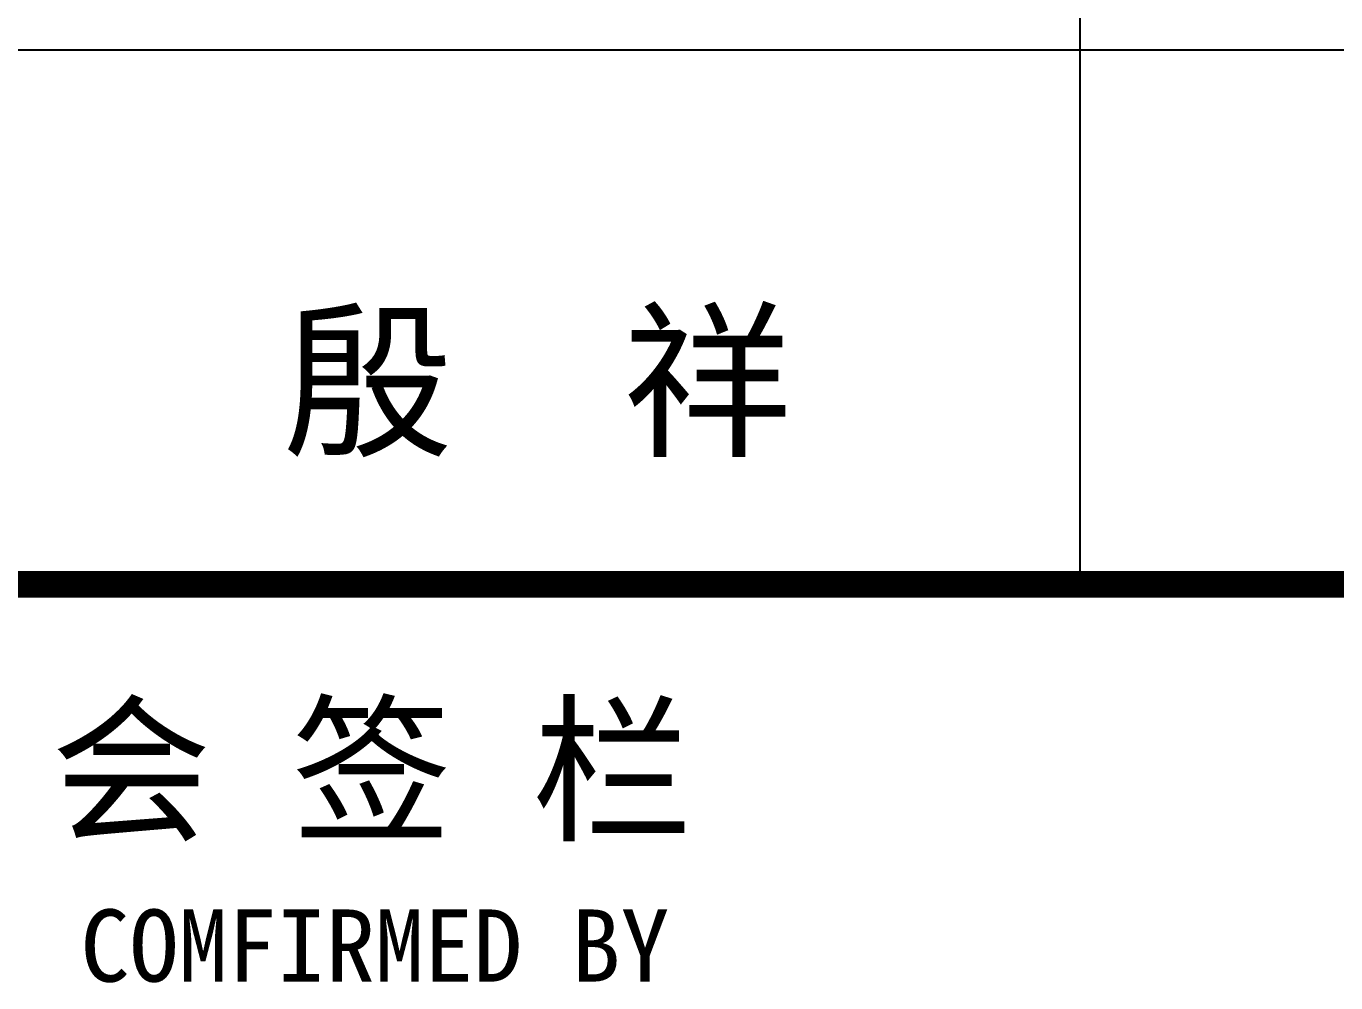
# Model space of a CAD drawing. Extents: x 32177600 to 32582346, y -189249 to 154687.
# Drawn here: x 32317195 to 32321359, y -82326 to -79284 of the extents above; entities that cross this region are included whole.
import ezdxf

# ---------------------------------------------------------------- set-up
doc = ezdxf.new("R2010")
doc.units = 0
doc.header["$LTSCALE"] = 1000
doc.header["$MEASUREMENT"] = 0
doc.layers.get('0').update_dxf_attribs({"linetype": 'CONTINUOUS'})
doc.layers.add('PUB_TEXT', color=7, linetype='CONTINUOUS')
doc.layers.add('PUB_TITLE', color=4, linetype='CONTINUOUS')
doc.styles.add('TQ', font='')
doc.styles.get('TQ').set_extended_font_data('SimSun')

# ---------------------------------------------------------------- blocks, each defined once
blk = doc.blocks.new('tk')
at = {"layer": 'PUB_TITLE'}
for p, q in [((31012514.6, -82916.2), (31012514.6, -76966.2)), ((31008732.1, -82066.2), (31014342.1, -82066.2)), ((31008732.1, -82916.2), (31014342.1, -82916.2))]:
    blk.add_line(p, q, dxfattribs=at)
at = {"layer": 'PUB_TITLE', "lineweight": 40, "const_width": 42.5}
blk.add_lwpolyline([(31008732.1, -82916.2), (31014342.1, -82916.2)], dxfattribs=at)
at = {"layer": 'PUB_TEXT', "style": 'TQ'}
blk.add_text('殷  祥', height=198, dxfattribs=at).set_placement((31011247.6, -82692.2))
at = {"layer": 'PUB_TEXT', "attachment_point": 1, "style": 'TQ'}
for s, insert, char_height, width in [('会 签 栏', (31010878.6, -83117.6), 187, 2223.6), ('COMFIRMED BY', (31010925.4, -83432.9), 114.75, 2399.55)]:
    blk.add_mtext(s, dxfattribs=dict(at, insert=insert, char_height=char_height, width=width))

msp = doc.modelspace()

# ---------------------------------------------------------------- block references
at = {"xscale": 2, "yscale": 2, "zscale": 2}
msp.add_blockref('tk', (-29704483.9, 84773.3, 0), dxfattribs=at)
msp.add_blockref('tk', (-29704483.9, 84773.3, 0), dxfattribs=at)

doc.saveas('drawing.dxf')
